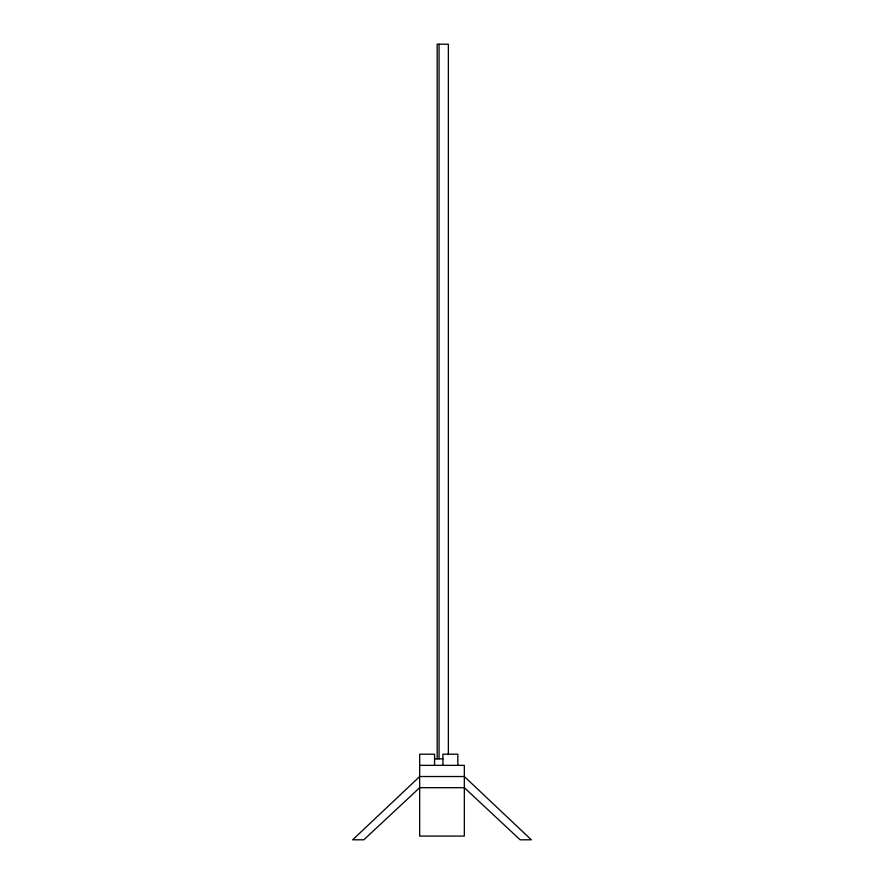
<?xml version="1.0" encoding="UTF-8"?>
<svg xmlns="http://www.w3.org/2000/svg" width="884" height="884" viewBox="0 0 884 884"><rect width="100%" height="100%" fill="white"/><g stroke="black" fill="none" stroke-linecap="round" stroke-linejoin="round"><path stroke-width="1.33" d="M434.552 758.848L442.928 758.848M419.668 765.356L464.332 765.356L464.332 836.076L419.668 836.076L419.668 754.196L434.552 754.196L434.552 765.356M457.824 765.356L457.824 754.196L442.928 754.196L442.928 765.356M448.365 754.582L448.365 44.2L437.182 44.2L437.182 758.848M439.05 44.2L439.05 758.848M419.668 776.528L352.672 839.8L363.832 839.8L419.668 787.688L464.332 787.688L520.168 839.8L531.328 839.8L464.332 776.528L419.668 776.528"/></g></svg>
